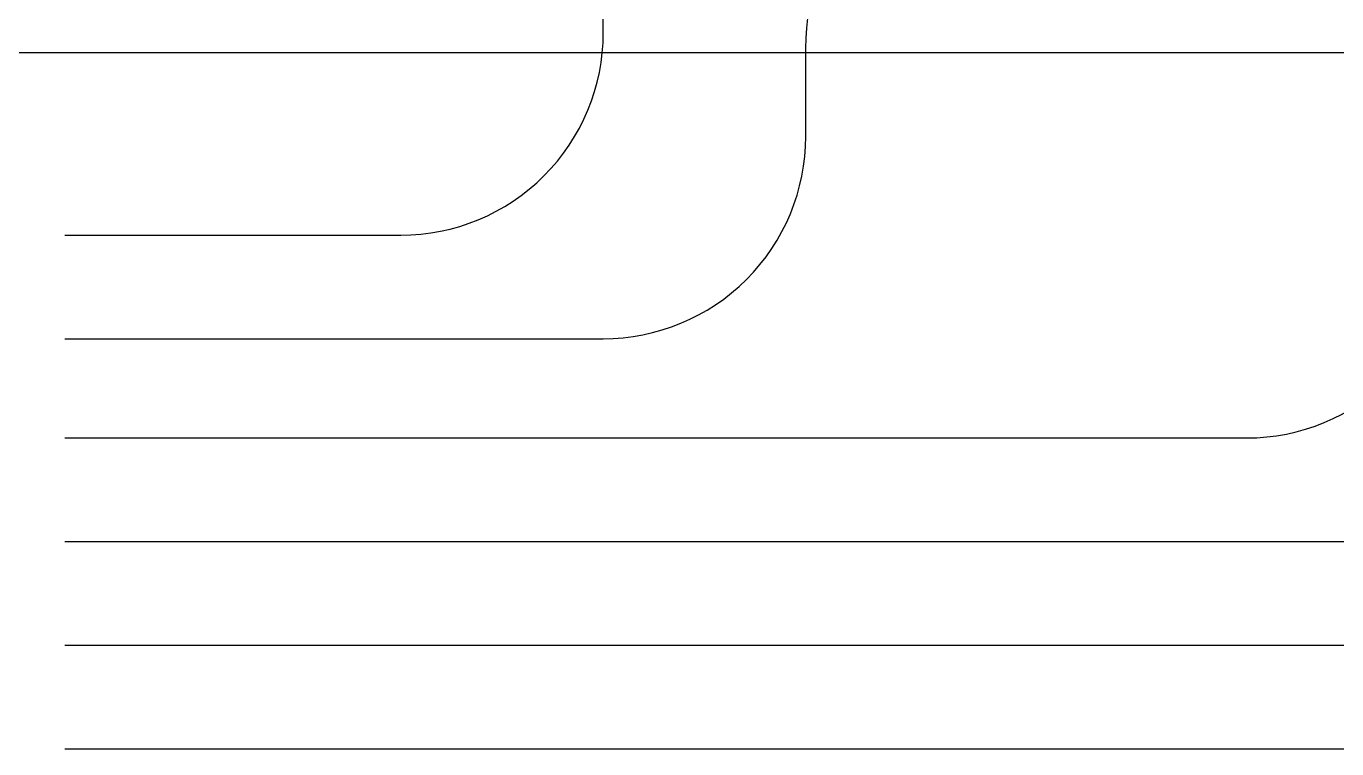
# Model space of a CAD drawing. Header units: millimetres. Extents: x 88 to 97873, y 32 to 55088.
# Drawn here: x 48282.8 to 48535.7, y 4787.9 to 4927.4 of the extents above; entities that cross this region are included whole.
import ezdxf

# ---------------------------------------------------------------- set-up
doc = ezdxf.new("R2010")
doc.units = ezdxf.units.MM
doc.header["$LTSCALE"] = 0.3

msp = doc.modelspace()

# ---------------------------------------------------------------- linework, layer by layer
msp.add_line((48021.64, 4922.34), (49143.38, 4922.34))
at = {"color": 1}
for points in [[(48290.25, 4807.91), (48636.39, 4807.91, 0.414214), (48675.46, 4846.98), (48675.46, 5012.93, -0.414214), (48691.53, 5029), (48702.94, 5029)], [(48290.25, 4847.91), (48518.33, 4847.91, 0.414214), (48557.4, 4886.98), (48557.4, 4989.93, -0.414214), (48596.47, 5029), (48647.4, 5029)], [(48290.25, 4887.07), (48304.82, 4887.07), (48355.09, 4887.07, 0.414214), (48394.16, 4926.14), (48394.16, 4989.93, -0.414214), (48433.23, 5029), (48484.16, 5029)]]:
    msp.add_lwpolyline(points, format="xyb", dxfattribs=at)
for points in [[(48290.25, 4787.91), (48662.54, 4787.91, 0.414214), (48701.61, 4826.98), (48701.61, 4962.25)], [(48290.25, 4827.91), (48557.4, 4827.91, 0.414214), (48596.47, 4866.98), (48596.47, 4923.18, -0.414214), (48635.54, 4962.25)], [(48290.25, 4867.07), (48394.16, 4867.07, 0.414214), (48433.23, 4906.14), (48433.23, 4923.18, -0.414214), (48472.3, 4962.25), (48485.77, 4962.25)]]:
    msp.add_lwpolyline(points, format="xyb")

doc.saveas('drawing.dxf')
